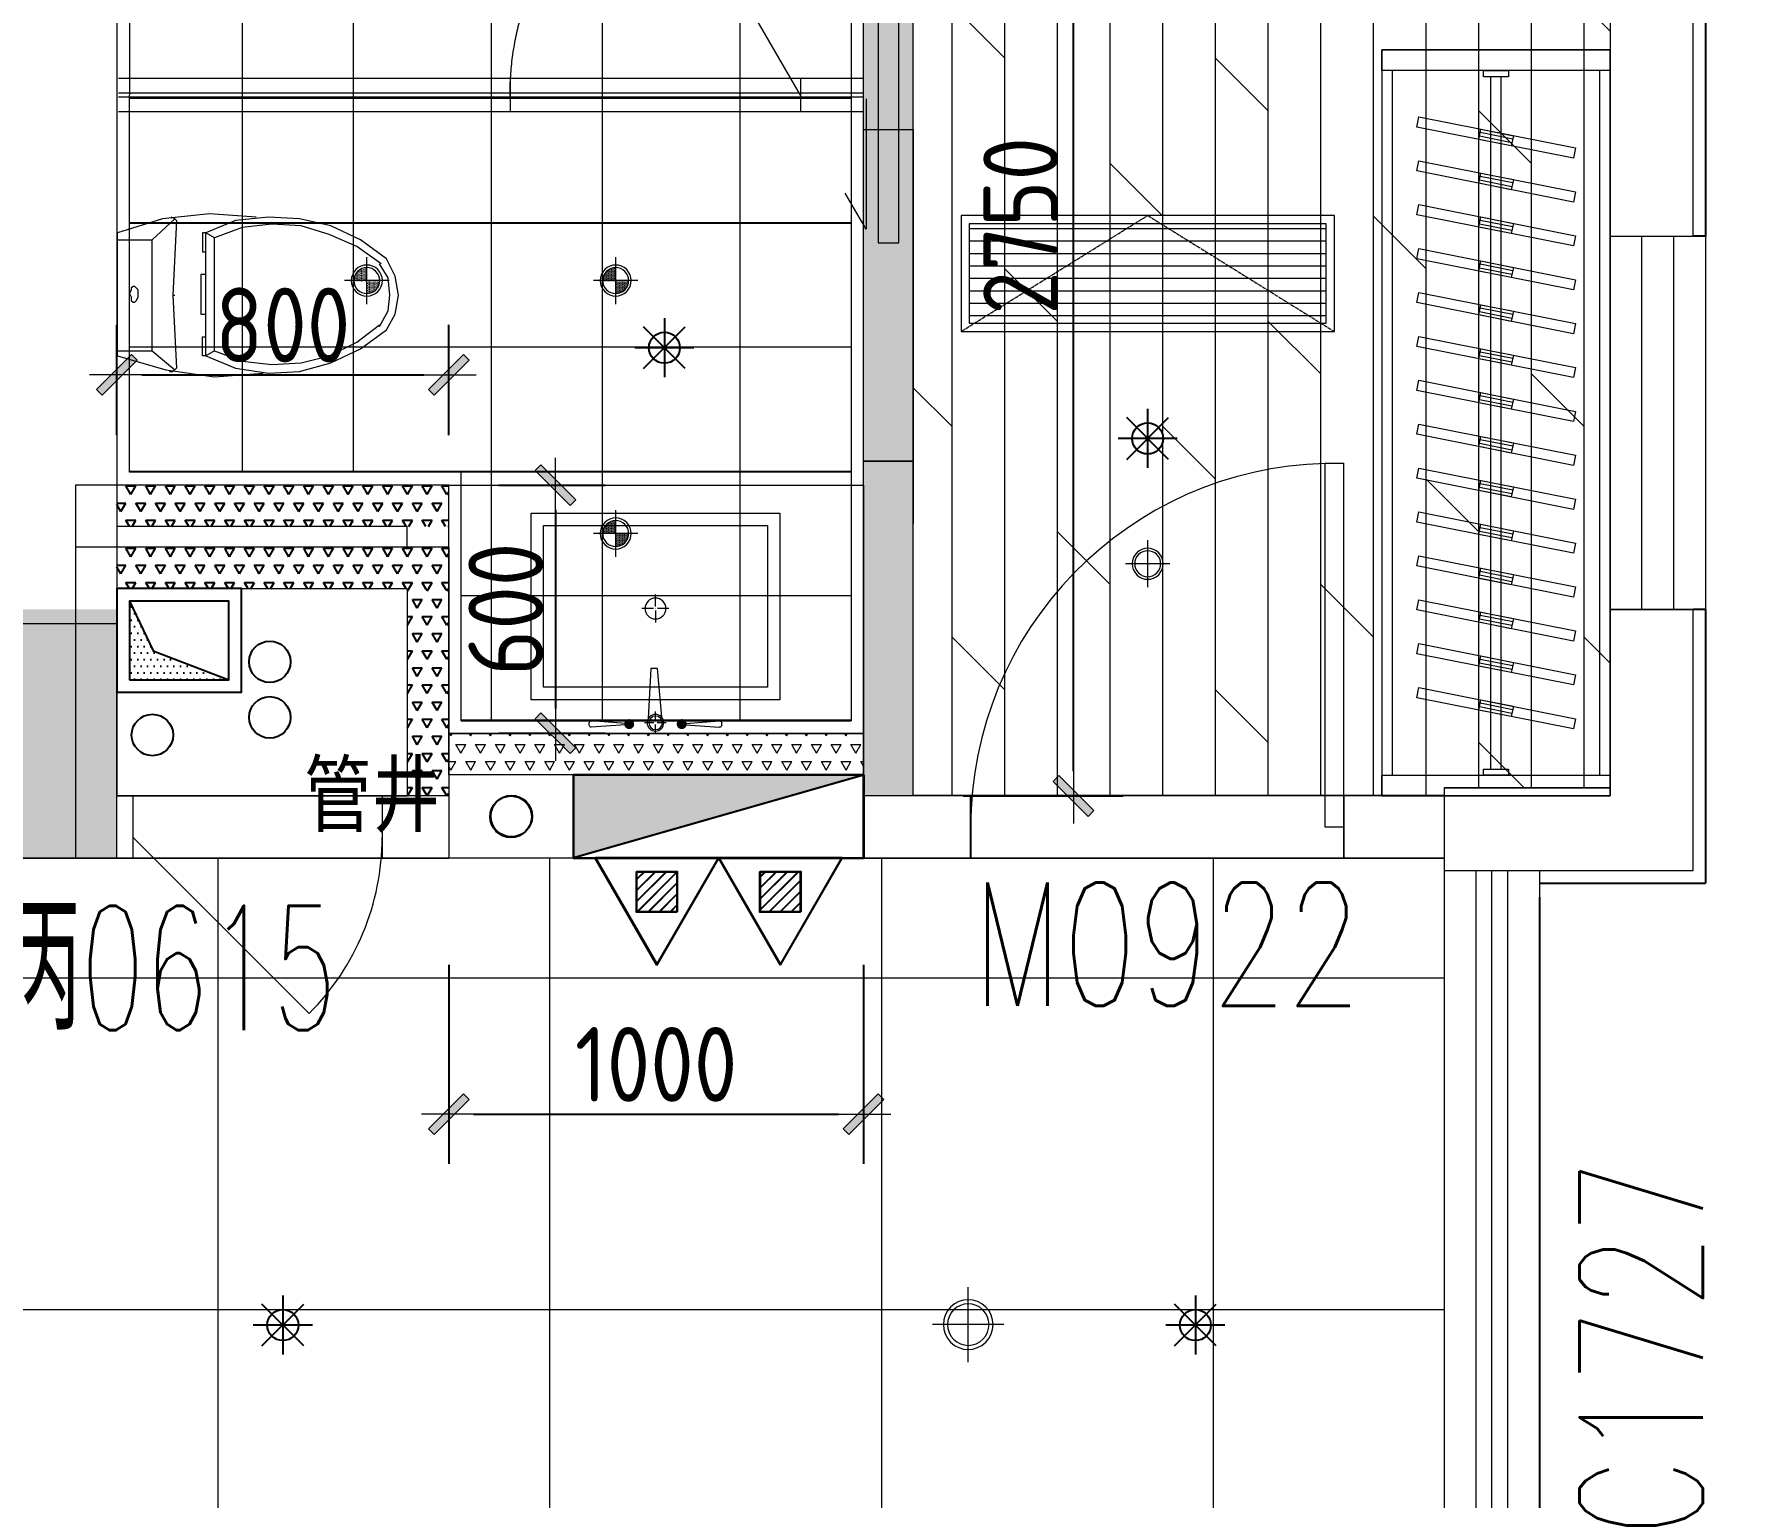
# Model space of a CAD drawing. Header units: millimetres. Extents: x 33621 to 401573, y -91663 to 133135.
# Drawn here: x 257957 to 262051, y -50852 to -47323 of the extents above; entities that cross this region are included whole.
import ezdxf

# ---------------------------------------------------------------- set-up
doc = ezdxf.new("R2010")
doc.units = ezdxf.units.MM
doc.header["$LTSCALE"] = 10
for name, pattern in [('DASH', [0.35, 0.25, -0.1]), ('DOT', [0.2, 0.1, -0.1]), ('DOTE', [2.42, 2, -0.2, 0.02, -0.2]), ('HIDDEN', [0.375, 0.25, -0.125, 0, 0])]:
    doc.linetypes.add(name, pattern=pattern)
doc.layers.get('0').update_dxf_attribs({"color": 253})
doc.layers.get('Defpoints').update_dxf_attribs({"color": 250})
for name, color, linetype, lineweight in [('COLUMN', 253, 'Continuous', 0), ('DOOR【门】', 253, 'Continuous', 0), ('DS-4BS-FINISH【墙完成线】', 253, 'Continuous', 0), ('FC-FLOOR【地材分格】', 253, 'Continuous', 0), ('FF-Door【门】', 253, 'Continuous', 0), ('FF-FIXT【洁具】', 253, 'Continuous', 0), ('FF-FURN【成品家具】', 253, 'Continuous', 0), ('FF-FURN【成品家私】', 253, 'Continuous', 0), ('MK【门槛线】', 253, 'Continuous', 0), ('PUB_HATCH', 253, 'Continuous', 0), ('RC-FCU【空调设备】', 253, 'Continuous', 0), ('RC-FIN【天花轮廓线】', 253, 'Continuous', 0), ('RC-LIGHT【天花灯具】', 253, 'Continuous', 0), ('RC-Modelling【天花造型】', 253, 'Continuous', 0), ('RC-STR【天花细线】', 253, 'Continuous', 0), ('RC-Text【天花文字】', 253, 'Continuous', 0), ('WALL', 253, 'Continuous', 0), ('Wall【墙体】', 253, 'Continuous', 0), ('Wall【新建墙】', 253, 'Continuous', 0), ('WINDOW', 253, 'Continuous', 0), ('新建墙体', 253, 'Continuous', 0)]:
    doc.layers.add(name, color=color, linetype=linetype, lineweight=lineweight)
for name, color, linetype in [('DIM_LEAD', 253, 'Continuous'), ('EQUIP_喷头', 253, 'Continuous'), ('EQUIP_灭火器', 253, 'Continuous'), ('HATCH【填充】', 253, 'Continuous'), ('SURFACE', 253, 'Continuous'), ('VPIPE-污水', 253, 'Continuous'), ('VPIPE-消防', 253, 'Continuous'), ('VPIPE-热给水', 253, 'Continuous'), ('VPIPE-给水', 253, 'Continuous'), ('WINDOW_TEXT', 253, 'Continuous'), ('填充', 253, 'Continuous'), ('洁具', 253, 'Continuous'), ('风道（排气道）', 253, 'Continuous')]:
    doc.layers.add(name, color=color, linetype=linetype)
doc.styles.add('_TCH_WINDOW', font='SIMPLEX', dxfattribs={"bigfont": 'GBCBIG'})
doc.styles.add('CCD_DIM', font='ARCHS.SHX')
doc.styles.add('SUN', font='romans.shx', dxfattribs={"width": 0.8, "bigfont": 'hzdx.shx'})
doc.styles.add('文字', font='')
doc.styles.get('文字').set_extended_font_data('SimSun')
doc.dimstyles.new('ZL_1：60', dxfattribs={"dimscale": 60, "dimtxt": 3, "dimasz": 1, "dimexe": 2, "dimexo": 2, "dimgap": 0.5, "dimtad": 1, "dimdec": 0, "dimrnd": 5, "dimdsep": 46, "dimtxsty": 'CCD_DIM', "dimblk": 'WS-cj', "dimblk1": 'WS-cj', "dimblk2": 'WS-cj', "dimcen": 0, "dimclrd": 44, "dimclre": 44, "dimclrt": 2, "dimadec": 0, "dimazin": 0, "dimtfac": 1, "dimtdec": 0, "dimtix": 1, "dimtofl": 0, "dimtmove": 2, "dimatfit": 3, "dimldrblk": 'hl_arrow2', "dimfxl": 6, "dimfxlon": 1, "dimarcsym": 0})
pattern_1 = [(60, (6829392.59, 347610.797), (-23.81249995, 41.24445983), [23.8125, -23.8125]), (120, (6829392.59, 347610.797), (-47.62499995, 3e-08), [23.8125, -23.8125]), (0, (6829380.686, 347631.42), (23.8125, 41.2444598), [23.8125, -23.8125])]

# ---------------------------------------------------------------- blocks, each defined once
blk = doc.blocks.new('$TCHSYS$WIN2D')
for p, q in [((-0.5, 0.5), (0.5, 0.5)), ((-0.5, 0.5), (-0.5, -0.5)), ((0.5, 0.5), (0.5, -0.5)), ((0.5, 0.1667), (-0.5, 0.1667)), ((0.5, -0.1667), (-0.5, -0.1667)), ((-0.5, -0.5), (0.5, -0.5))]:
    blk.add_line(p, q)
blk = doc.blocks.new('$WINLIB2D$00000005')
for p, q in [((-0.5, 0.5), (0.5, 0.5)), ((-0.5, 0.5), (-0.5, -0.5)), ((0.5, -0.5), (0.5, 0.5)), ((0.5, 0.1667), (-0.5, 0.1667)), ((0.5, 0), (-0.5, 0)), ((0.5, -0.1667), (-0.5, -0.1667)), ((-0.5, -0.5), (0.5, -0.5))]:
    blk.add_line(p, q)
blk = doc.blocks.new('圆形筒灯')
at = {"color": 251, "linetype": 'DOTE', "ltscale": 43.504693}
blk.add_line((0, 90.6), (0, -90.6), dxfattribs=at)
at = {"color": 251, "linetype": 'DOTE', "ltscale": 41.297046}
blk.add_line((86, 0), (-86, 0), dxfattribs=at)
blk.add_ellipse((0, 0), major_axis=(-42.4, 42.4), ratio=1, start_param=2.355868237233172, end_param=8.639053544412757)
at = {"color": 251}
blk.add_ellipse((0, 0), major_axis=(35.4, 35.4), ratio=1, start_param=5.49871431692557, end_param=11.78189962410516, dxfattribs=at)
blk = doc.blocks.new('ZL_0603143699')
at = {"layer": 'RC-FCU【空调设备】'}
h = blk.add_hatch(dxfattribs=at)
h.set_pattern_fill('_USER', color=8, scale=30, pattern_type=0)
h.set_pattern_definition([(0, (-8423585.542, 338518.15), (0, 30), [])])
h.paths.add_polyline_path([(1104.4, -4534.7), (1104.4, -4774.7), (244.4, -4774.7), (244.4, -4534.7)])
blk.add_lwpolyline([(224.4, -4514.7), (224.4, -4794.7), (1124.4, -4794.7), (1124.4, -4514.7)], close=True, dxfattribs=at)
at = {"layer": 'RC-FCU【空调设备】', "color": 8, "linetype": 'DASH'}
blk.add_lwpolyline([(224.4, -4794.7), (674.4, -4514.7), (1124.4, -4794.7)], dxfattribs=at)
at = {"layer": 'RC-FCU【空调设备】', "color": 8}
blk.add_lwpolyline([(244.4, -4534.7), (244.4, -4774.7), (1104.4, -4774.7), (1104.4, -4534.7)], close=True, dxfattribs=at)
at = {"layer": 'RC-Modelling【天花造型】'}
blk.add_lwpolyline([(247.7, -6065), (1147.7, -6065), (1147.7, -5915), (247.7, -5915)], close=True, dxfattribs=at)
at = {"layer": 'RC-LIGHT【天花灯具】', "xscale": -0.625, "yscale": 0.625, "zscale": 0.625, "rotation": 180}
blk.add_blockref('圆形筒灯', (674.4, -5354.9), dxfattribs=at)
blk = doc.blocks.new('$DorLib2D$00000001')
for p, q in [((0.45, 0.975), (0.5, 0.975)), ((0.45, 0), (0.45, 0.975)), ((0.5, 0), (0.5, 0.975)), ((0.5, 0), (0.45, 0))]:
    blk.add_line(p, q)
at = {"lineweight": 13}
blk.add_arc((0.475, 0), 0.975, 91.4693, 180, dxfattribs=at)
blk = doc.blocks.new('$TwtSys$00000546')
h = blk.add_hatch()
h.set_pattern_fill('ANSI31', color=256, scale=200, style=0)
h.set_pattern_definition([(45, (-38543.802, -6670.83), (-17.67767, 17.67767), [])])
h.paths.add_polyline_path([(-64.9, 173.7), (64.9, 173.7), (64.9, 43.9), (-64.9, 43.9)])
for points in [[(0, 343.6), (-198.4, 0), (198.4, 0)], [(-64.9, 173.7), (64.9, 173.7), (64.9, 43.9), (-64.9, 43.9)]]:
    blk.add_lwpolyline(points, close=True)
blk = doc.blocks.new('A$C5D954283')
at = {"color": 0, "linetype": 'Continuous'}
for p, q in [((-159.8, 511.3), (-159.8, 506.3)), ((-11.2, 374.3), (-17.5, 495.5)), ((15.1, 492.2), (4.8, 374.3)), ((159.8, 511.3), (159.8, 506.3)), ((4.8, 374.3), (-11.2, 374.3))]:
    blk.add_line(p, q, dxfattribs=at)
at = {"color": 8}
for p, q in [((-4, 505.5), (-26.2, 505.5)), ((0, 532.1), (0, 509.5)), ((0, 501.5), (0, 478.5)), ((25.8, 505.5), (4, 505.5)), ((0, 235.1), (0, 263.8)), ((-5, 230), (-32.8, 230)), ((0, 225), (0, 196.3)), ((32.3, 230), (5, 230))]:
    blk.add_line(p, q, dxfattribs=at)
at = {"color": 8, "ltscale": 1000, "const_width": 0.448}
blk.add_lwpolyline([(0, 505.7, -1), (0, 505.3, -1)], format="xyb", close=True, dxfattribs=at)
at = {"color": 0, "linetype": 'Continuous'}
blk.add_lwpolyline([(300, 0), (300, 450), (-300, 450), (-300, 0)], close=True, dxfattribs=at)
at = {"color": 8}
blk.add_lwpolyline([(270, 30), (270, 420), (-270, 420), (-270, 30)], close=True, dxfattribs=at)
at = {"color": 8, "const_width": 0.84}
blk.add_lwpolyline([(0.1, 230.5, -1), (0.1, 229.6, -1)], format="xyb", close=True, dxfattribs=at)
at = {"color": 0, "linetype": 'Continuous'}
blk.add_circle((0, 505.5), 20.2, dxfattribs=at)
at = {"color": 8}
for centre, radius in [((0.3, 505.7), 16.3), ((0, 230), 25.2)]:
    blk.add_circle(centre, radius, dxfattribs=at)
at = {"color": 0, "linetype": 'Continuous'}
for centre, start, end in [((-154.8, 511.3), 88.2889, 180), ((-154.8, 506.3), 180, 271.7111), ((154.8, 511.3), 0, 91.7111), ((154.8, 506.3), 268.2889, 0)]:
    blk.add_arc(centre, 5, start, end, dxfattribs=at)
at = {"color": 250, "linetype": 'DOT', "ltscale": 1000}
for points in [[(-57.3, 508.8), (-57.4, 510), (-57.8, 511.1), (-58.3, 512.1), (-59.1, 513), (-60, 513.8), (-61, 514.3), (-62.2, 514.7), (-63.3, 514.8), (-64.5, 514.7), (-65.6, 514.3), (-66.7, 513.8), (-67.6, 513), (-68.3, 512.1), (-68.9, 511.1), (-69.2, 510), (-69.3, 508.8), (-69.2, 507.6), (-68.9, 506.5), (-68.3, 505.5), (-67.6, 504.6), (-66.7, 503.8), (-65.6, 503.3), (-64.5, 502.9), (-63.3, 502.8), (-62.2, 502.9), (-61, 503.3), (-60, 503.8), (-59.1, 504.6), (-58.3, 505.5), (-57.8, 506.5), (-57.4, 507.6)], [(69.3, 508.8), (69.2, 510), (68.9, 511.1), (68.3, 512.1), (67.6, 513), (66.7, 513.8), (65.6, 514.3), (64.5, 514.7), (63.3, 514.8), (62.2, 514.7), (61, 514.3), (60, 513.8), (59.1, 513), (58.3, 512.1), (57.8, 511.1), (57.4, 510), (57.3, 508.8), (57.4, 507.6), (57.8, 506.5), (58.3, 505.5), (59.1, 504.6), (60, 503.8), (61, 503.3), (62.2, 502.9), (63.3, 502.8), (64.5, 502.9), (65.6, 503.3), (66.7, 503.8), (67.6, 504.6), (68.3, 505.5), (68.9, 506.5), (69.2, 507.6)]]:
    blk.add_wipeout(points, dxfattribs=at)
at = {"color": 0, "linetype": 'Continuous'}
for p, q in [((-72.3, 510.3), (-154.7, 516.3)), ((-72.3, 507.3), (-154.7, 501.3)), ((72.3, 510.3), (154.7, 516.3)), ((72.3, 507.3), (154.7, 501.3))]:
    blk.add_line(p, q, dxfattribs=at)
at = {"color": 0, "linetype": 'Continuous', "const_width": 12}
for points in [[(-63.3, 514.8, -1), (-63.3, 502.8, -1)], [(63.3, 514.8, 1), (63.3, 502.8, 1)]]:
    blk.add_lwpolyline(points, format="xyb", close=True, dxfattribs=at)
blk = doc.blocks.new('ZL_08127082')
at = {"layer": 'FF-FIXT【洁具】'}
for p, q in [((-184.1, -108.8), (-150.6, 0)), ((146.4, 0), (-150.6, 0)), ((-133.9, 0), (-133.9, -83.7)), ((133.9, 0), (133.9, -83.7)), ((146.4, 0), (179.9, -117.1)), ((-20.9, -37.7), (-16.7, -33.5)), ((-20.9, -41.8), (-20.9, -37.7)), ((-16.7, -33.5), (-12.6, -33.5)), ((-12.6, -33.5), (-4.2, -29.3)), ((-4.2, -29.3), (4.2, -33.5)), ((4.2, -33.5), (12.6, -33.5)), ((12.6, -33.5), (16.7, -37.7)), ((16.7, -37.7), (16.7, -41.8)), ((-16.7, -46), (-20.9, -41.8)), ((-12.6, -50.2), (-16.7, -46)), ((4.2, -50.2), (-12.6, -50.2)), ((12.6, -46), (4.2, -50.2)), ((16.7, -41.8), (12.6, -46)), ((-196.6, -221.7), (-184.1, -108.8)), ((-133.9, -83.7), (-184.1, -138.1)), ((133.9, -83.7), (-133.9, -83.7)), ((133.9, -83.7), (179.9, -138.1)), ((179.9, -117.1), (196.6, -234.3)), ((-179.9, -142.2), (0, -133.9)), ((0, -133.9), (0, -138.1)), ((0, -133.9), (175.7, -142.2)), ((184.1, -133.9), (175.7, -142.2)), ((184.1, -125.5), (184.1, -133.9)), ((-50.2, -213.4), (-50.2, -200.8)), ((-50.2, -200.8), (46, -200.8)), ((46, -200.8), (46, -213.4)), ((-188.3, -334.7), (-196.6, -221.7)), ((-179.9, -284.5), (-150.6, -213.4)), ((-163.2, -301.2), (-138.1, -234.3)), ((-150.6, -205), (-104.6, -205)), ((-150.6, -213.4), (-150.6, -205)), ((-138.1, -234.3), (-150.6, -213.4)), ((146.4, -213.4), (-150.6, -213.4)), ((133.9, -234.3), (-138.1, -234.3)), ((-104.6, -205), (-104.6, -213.4)), ((46, -213.4), (-50.2, -213.4)), ((100.4, -205), (100.4, -213.4)), ((146.4, -205), (100.4, -205)), ((133.9, -234.3), (146.4, -213.4)), ((133.9, -234.3), (159, -301.2)), ((146.4, -213.4), (146.4, -205)), ((146.4, -213.4), (175.7, -284.5)), ((196.6, -234.3), (188.3, -351.4)), ((-188.3, -364), (-179.9, -284.5)), ((175.7, -284.5), (188.3, -364)), ((-171.5, -372.3), (-163.2, -301.2)), ((159, -301.2), (167.3, -372.3)), ((-184.1, -439.3), (-188.3, -364)), ((188.3, -364), (184.1, -439.3)), ((-167.3, -443.4), (-171.5, -372.3)), ((167.3, -372.3), (163.2, -443.4)), ((-167.3, -514.6), (-184.1, -439.3)), ((-146.4, -510.4), (-167.3, -443.4)), ((163.2, -443.4), (146.4, -510.4)), ((184.1, -439.3), (163.2, -514.6)), ((-133.9, -585.7), (-167.3, -514.6)), ((-117.1, -577.3), (-146.4, -510.4)), ((146.4, -510.4), (113, -577.3)), ((163.2, -514.6), (129.7, -585.7)), ((-87.9, -648.4), (-133.9, -585.7)), ((-75.3, -635.9), (-117.1, -577.3)), ((113, -577.3), (71.1, -631.7)), ((129.7, -585.7), (83.7, -648.4)), ((-46, -669.4), (-87.9, -648.4)), ((-41.8, -652.6), (-75.3, -631.7)), ((0, -656.8), (-41.8, -652.6)), ((37.7, -652.6), (0, -656.8)), ((75.3, -631.7), (37.7, -652.6)), ((83.7, -648.4), (46, -669.4)), ((0, -677.7), (-46, -669.4)), ((46, -669.4), (0, -677.7))]:
    blk.add_line(p, q, dxfattribs=at)
blk = doc.blocks.new('ZL_08123655')
at = {"layer": 'FF-FIXT【洁具】'}
for p, q in [((-184.1, -138.1), (-188.3, -129.7)), ((-179.9, -142.2), (-184.1, -138.1))]:
    blk.add_line(p, q, dxfattribs=at)
at = {"layer": 'DIM_LEAD'}
blk.add_blockref('ZL_08127082', (0, 0), dxfattribs=at)
blk = doc.blocks.new('DOORBLK101')
at = {"layer": 'FF-Door【门】'}
blk.add_line((-0.5, 0), (0, 0.866), dxfattribs=at)
at = {"layer": 'FF-Door【门】', "color": 8, "linetype": 'HIDDEN', "ltscale": 15}
blk.add_arc((-0.5, 0), 1, 0, 60, dxfattribs=at)
blk = doc.blocks.new('WS-cj')
blk.add_hatch(color=2).paths.add_polyline_path([(0.588, 0.818), (-0.818, -0.588), (-0.588, -0.818), (0.818, 0.588)])
at = {"color": 2, "linetype": 'ByBlock', "lineweight": 0}
for p, q in [((-1.1, 0), (0, 0)), ((0, 0), (1.1, 0))]:
    blk.add_line(p, q, dxfattribs=at)
at = {"color": 2}
blk.add_lwpolyline([(0.588, 0.818), (-0.818, -0.588), (-0.588, -0.818), (0.818, 0.588)], close=True, dxfattribs=at)
blk = doc.blocks.new('*D418')
at = {"layer": 'Defpoints', "color": 0, "transparency": 16777216}
for p in [(258956.7, -48144.5), (258156.7, -48410.6), (258956.7, -48410.6)]:
    blk.add_point(p, dxfattribs=at)
at = {"layer": '新建墙体', "color": 44, "lineweight": -2, "transparency": 16777216}
for p, q in [((258156.7, -48290.6), (258156.7, -48024.5)), ((258956.7, -48290.6), (258956.7, -48024.5)), ((258216.7, -48144.5), (258896.7, -48144.5))]:
    blk.add_line(p, q, dxfattribs=at)
at = {"layer": '新建墙体', "color": 44, "lineweight": -2, "transparency": 16777216, "xscale": 60, "yscale": 60, "zscale": 60, "rotation": 180}
blk.add_blockref('WS-cj', (258156.7, -48144.5), dxfattribs=at)
at = {"layer": '新建墙体', "color": 44, "lineweight": -2, "transparency": 16777216, "xscale": 60, "yscale": 60, "zscale": 60}
blk.add_blockref('WS-cj', (258956.7, -48144.5), dxfattribs=at)
at = {"layer": '新建墙体', "color": 2, "transparency": 16777216, "insert": (258556.7, -48024.5), "char_height": 180, "attachment_point": 5, "style": 'CCD_DIM'}
blk.add_mtext('800', dxfattribs=at)
blk = doc.blocks.new('hl_arrow2')
at = {"color": 2}
blk.add_line((-0.221, 0), (-1, 0), dxfattribs=at)
blk.add_lwpolyline([(-0.221, 0), (-0.861, -0.689), (-0.654, -0.862), (0, 0), (-0.654, 0.862), (-0.861, 0.689)], close=True, dxfattribs=at)
blk = doc.blocks.new('*D419')
at = {"layer": 'Defpoints', "color": 0, "transparency": 16777216}
for p in [(258956.7, -48410.6), (258956.7, -49009.4), (259214.2, -49009.4)]:
    blk.add_point(p, dxfattribs=at)
at = {"layer": '新建墙体', "color": 44, "lineweight": -2, "transparency": 16777216}
for p, q in [((259076.7, -48410.6), (259334.2, -48410.6)), ((259214.2, -48470.6), (259214.2, -48949.4)), ((259076.7, -49009.4), (259334.2, -49009.4))]:
    blk.add_line(p, q, dxfattribs=at)
at = {"layer": '新建墙体', "color": 44, "lineweight": -2, "transparency": 16777216, "xscale": 60, "yscale": 60, "zscale": 60}
for p, rotation in [((259214.2, -48410.6), 90), ((259214.2, -49009.4), 270)]:
    blk.add_blockref('WS-cj', p, dxfattribs=dict(at, rotation=rotation))
at = {"layer": '新建墙体', "color": 2, "transparency": 16777216, "insert": (259094.2, -48710), "char_height": 180, "attachment_point": 5, "rotation": 90, "style": 'CCD_DIM'}
blk.add_mtext('600', dxfattribs=at)
blk = doc.blocks.new('*D420')
at = {"layer": 'Defpoints', "color": 0, "transparency": 16777216}
for p in [(260076.7, -46410.3), (260463.1, -46410.3), (260076.7, -49160.6)]:
    blk.add_point(p, dxfattribs=at)
at = {"layer": '新建墙体', "color": 44, "lineweight": -2, "transparency": 16777216}
for p, q in [((260196.7, -46410.3), (260583.1, -46410.3)), ((260463.1, -49100.6), (260463.1, -46470.3)), ((260196.7, -49160.6), (260583.1, -49160.6))]:
    blk.add_line(p, q, dxfattribs=at)
at = {"layer": '新建墙体', "color": 44, "lineweight": -2, "transparency": 16777216, "xscale": 60, "yscale": 60, "zscale": 60}
for p, rotation in [((260463.1, -46410.3), 90), ((260463.1, -49160.6), 270)]:
    blk.add_blockref('WS-cj', p, dxfattribs=dict(at, rotation=rotation))
at = {"layer": '新建墙体', "color": 2, "transparency": 16777216, "insert": (260335.6, -47785.4), "char_height": 180, "attachment_point": 5, "rotation": 90, "style": 'CCD_DIM'}
blk.add_mtext('2750', dxfattribs=at)
blk = doc.blocks.new('*D422')
at = {"layer": 'Defpoints', "color": 0, "transparency": 16777216}
for p in [(258956.7, -49447.9), (259956.7, -49447.9), (259956.7, -49927.9)]:
    blk.add_point(p, dxfattribs=at)
at = {"layer": '新建墙体', "color": 44, "lineweight": -2, "transparency": 16777216}
for p, q in [((258956.7, -49567.9), (258956.7, -50047.9)), ((259956.7, -49567.9), (259956.7, -50047.9)), ((259016.7, -49927.9), (259896.7, -49927.9))]:
    blk.add_line(p, q, dxfattribs=at)
at = {"layer": '新建墙体', "color": 44, "lineweight": -2, "transparency": 16777216, "xscale": 60, "yscale": 60, "zscale": 60, "rotation": 180}
blk.add_blockref('WS-cj', (258956.7, -49927.9), dxfattribs=at)
at = {"layer": '新建墙体', "color": 44, "lineweight": -2, "transparency": 16777216, "xscale": 60, "yscale": 60, "zscale": 60}
blk.add_blockref('WS-cj', (259956.7, -49927.9), dxfattribs=at)
at = {"layer": '新建墙体', "color": 2, "transparency": 16777216, "insert": (259456.7, -49807.9), "char_height": 180, "attachment_point": 5, "style": 'CCD_DIM'}
blk.add_mtext('1000', dxfattribs=at)
blk = doc.blocks.new('防雾筒灯')
at = {"ltscale": 30}
h = blk.add_hatch(dxfattribs=at)
h.set_pattern_fill('DOTS', color=251, scale=3)
h.set_pattern_definition([(0, (-62.322, -46.6336), (2.38125, 4.7625), [0, -4.7625])])
edge = h.paths.add_edge_path()
edge.add_ellipse((0, 0), major_axis=(35.4, 35.4), ratio=1, start_angle=315, end_angle=405)
edge.add_line((0, 50), (0, 0))
edge.add_line((0, 0), (50, 0))
edge = h.paths.add_edge_path()
edge.add_line((0, 0), (-50, 0))
edge.add_ellipse((0, 0), major_axis=(35.4, 35.4), ratio=1, start_angle=495, end_angle=225)
edge.add_line((0, -50), (0, 0))
at = {"color": 251, "linetype": 'DOTE', "ltscale": 43.504693}
blk.add_line((0, 90.6), (0, -90.6), dxfattribs=at)
at = {"color": 251, "linetype": 'DOTE', "ltscale": 41.297046}
blk.add_line((86, 0), (-86, 0), dxfattribs=at)
blk.add_ellipse((0, 0), major_axis=(-42.4, 42.4), ratio=1, start_param=2.355868237233172, end_param=8.639053544412757)
at = {"color": 251}
blk.add_ellipse((0, 0), major_axis=(35.4, 35.4), ratio=1, start_param=5.49871431692557, end_param=11.78189962410516, dxfattribs=at)
blk = doc.blocks.new('$TwtSys$00000125')
at = {"color": 9}
for p, q in [((0.403, -0.403), (-0.403, 0.403)), ((-0.403, -0.403), (0.403, 0.403)), ((0, 0.57), (0, -0.57)), ((0.57, 0), (-0.57, 0))]:
    blk.add_line(p, q, dxfattribs=at)
at = {"color": 8}
blk.add_circle((0, 0), 0.3, dxfattribs=at)
blk = doc.blocks.new('$DorLib2D$00000114')
at = {"color": 0}
blk.add_line((0.5, 0), (-0.2071, 0.7071), dxfattribs=at)
blk.add_arc((0.5, 0), 1, 135, 180, dxfattribs=at)
blk = doc.blocks.new('PQD')
at = {"layer": '填充'}
h = blk.add_hatch(dxfattribs=at)
h.set_pattern_fill('DOTS', color=256, scale=10, style=0)
h.paths.add_polyline_path([(517039.4, 222520.7), (516799.4, 222520.7), (516799.4, 222330.7), (516857.1, 222450.6)])
blk.add_lwpolyline([(516799.4, 222330.7), (516857.1, 222450.6), (517039.4, 222520.7)], dxfattribs=at)
at = {"layer": '风道（排气道）'}
for points in [[(516769.4, 222550.7), (517069.4, 222550.7), (517069.4, 222300.7), (516769.4, 222300.7)], [(516799.4, 222520.7), (517039.4, 222520.7), (517039.4, 222330.7), (516799.4, 222330.7)]]:
    blk.add_lwpolyline(points, close=True, dxfattribs=at)
blk = doc.blocks.new('海龍01169208')
at = {"color": 1}
for p, q in [((-349.4, 0), (-349.4, -200)), ((350.6, 0), (-349.4, 0)), ((350.6, 0), (-349.4, -200)), ((350.6, -200), (350.6, 0)), ((-350.6, -1.1), (-350.6, -201.1)), ((349.4, -1.1), (-350.6, -1.1)), ((349.4, -1.1), (-350.6, -201.1)), ((349.4, -201.1), (349.4, -1.1)), ((-350.6, -201.1), (349.4, -201.1)), ((-349.4, -200), (350.6, -200))]:
    blk.add_line(p, q, dxfattribs=at)
for points in [[(-349.4, 0), (-349.4, -200), (350.6, 0)], [(-350.6, -1.1), (-350.6, -201.1), (349.4, -1.1)]]:
    blk.add_solid(points, dxfattribs=at)

msp = doc.modelspace()

# ---------------------------------------------------------------- hatches: boundary and pattern name
at = {"layer": 'FC-FLOOR【地材分格】'}
h = msp.add_hatch(dxfattribs=at)
h.set_pattern_fill('DOLMIT', color=256, scale=20, angle=90, double=1)
h.set_pattern_definition([(90, (129360.23, -101355.82), (-127, 8e-15), []), (135, (129360.23, -101355.82), (-253.9998, -253.9998), [179.6051, -359.2102])])
h.paths.add_polyline_path([(258156.7, -42910.6), (261356.7, -42910.6), (261356.7, -43310.6), (261756.7, -43310.6), (261756.7, -49140.6), (261356.7, -49140.6), (261356.7, -49159.4), (260076.7, -49159.4), (260076.7, -46409.2), (258157.9, -46409.2)])
h = msp.add_hatch(dxfattribs=at)
h.set_pattern_fill('_USER', color=256, scale=800, double=1, pattern_type=0)
h.set_pattern_definition([(0, (0, 0), (0, 800), []), (90, (0, 0), (-800, 5e-14), [])])
h.paths.add_polyline_path([(261356.7, -49309.4), (261356.7, -51560.6), (254756.7, -51560.6), (254756.7, -51110.6), (254156.7, -51110.6), (254156.7, -51560.6), (247556.7, -51560.6), (247556.7, -51110.6), (246956.7, -51110.6), (246956.7, -51560.6), (240356.7, -51560.6), (240356.7, -51110.6), (239756.7, -51110.6), (239756.7, -51560.6), (233156.7, -51560.6), (233156.7, -51110.6), (232931.7, -51110.6), (232931.7, -49310.6), (240356.7, -49310.6), (240356.7, -43010.6), (243581.7, -43010.5), (243581.7, -49310.6)])
h = msp.add_hatch(dxfattribs=at)
h.set_pattern_fill('_USER', color=256, scale=600, double=1, pattern_type=0)
h.set_pattern_definition([(0, (258726.74, -48379.4), (0, 600), []), (90, (258726.74, -48379.4), (-600, 4e-14), [])])
h.paths.add_polyline_path([(258187.9, -46559.2), (259926.7, -46559.2), (259926.7, -48979.4), (258986.7, -48979.4), (258986.7, -48379.4), (258186.8, -48379.4)])
at = {"layer": 'HATCH【填充】'}
h = msp.add_hatch(dxfattribs=at)
h.set_pattern_fill('TRIANG', color=4, scale=5)
h.set_pattern_definition([(60, (2406477.972, -1420475.854), (-23.81249995, 41.2444598), [23.8125, -23.8125]), (120, (2406477.972, -1420475.854), (-47.62499995, 3e-08), [23.8125, -23.8125]), (0, (2406466.066, -1420455.23), (23.8125, 41.2444598), [23.8125, -23.8125])])
h.paths.add_polyline_path([(260077.3, -46410.3), (258157.3, -46410.3), (258157.3, -46530.3), (259957.3, -46530.3), (259956.7, -49160.6), (260076.7, -49160.6)])
h = msp.add_hatch(dxfattribs=at)
h.set_pattern_fill('TRIANG', color=4, scale=5)
h.set_pattern_definition([(60, (6829392.59, 347760.797), (-23.81249995, 41.24445983), [23.8125, -23.8125]), (120, (6829392.59, 347760.797), (-47.62499995, 3e-08), [23.8125, -23.8125]), (0, (6829380.686, 347781.42), (23.8125, 41.2444598), [23.8125, -23.8125])])
h.paths.add_polyline_path([(258156.7, -48510.6), (258156.7, -48410.6), (258956.7, -48410.6), (258956.7, -48510.6)])
h = msp.add_hatch(dxfattribs=at)
h.set_pattern_fill('TRIANG', color=4, scale=5)
h.set_pattern_definition(pattern_1)
h.paths.add_polyline_path([(258156.7, -48660.6), (258156.7, -48560.6), (258956.7, -48560.6), (258956.7, -48660.6)])
h = msp.add_hatch(dxfattribs=at)
h.set_pattern_fill('TRIANG', color=4, scale=5)
h.set_pattern_definition(pattern_1)
h.paths.add_polyline_path([(258856.7, -48660.6), (258856.7, -49160.6), (258956.7, -49160.6), (258956.7, -48660.6)])
at = {"layer": 'PUB_HATCH'}
msp.add_hatch(color=256, dxfattribs=at).paths.add_polyline_path([(257556.7, -49310.6), (258156.7, -49310.6), (258156.7, -48710.6), (257556.7, -48710.6)])
at = {"layer": 'RC-STR【天花细线】'}
h = msp.add_hatch(dxfattribs=at)
h.set_pattern_fill('矩形600X300', color=256, double=1, pattern_type=2)
h.set_pattern_definition([(0, (259059.24, -48377.52), (0, 300), []), (90, (259059.24, -48377.5), (-600, 4e-14), [])])
h.paths.add_polyline_path([(259926.7, -48977.5), (258986.7, -48977.5), (258986.7, -48377.5), (258186.7, -48377.5), (258187.3, -46559.2), (259927.3, -46559.2)])
at = {"layer": '新建墙体'}
h = msp.add_hatch(dxfattribs=at)
h.set_pattern_fill('TRIANG', color=4, scale=5)
h.set_pattern_definition([(60, (160925.956, -5585.5), (-23.8125, 41.24446), [23.8125, -23.8125]), (120, (160925.956, -5585.5), (-47.625, 3e-08), [23.8125, -23.8125]), (0, (160914.05, -5564.88), (23.8125, 41.24446), [23.8125, -23.8125])])
h.paths.add_polyline_path([(258956.7, -49109.4), (258956.7, -49009.4), (259956.7, -49009.4), (259956.7, -49109.4)])

# ---------------------------------------------------------------- linework, layer by layer
at = {"layer": 'COLUMN'}
for p, q in [((258156.7, -49310.6), (258156.7, -48710.6)), ((258156.7, -48745.6), (257556.7, -48745.6)), ((257556.7, -49310.6), (258156.7, -49310.6))]:
    msp.add_line(p, q, dxfattribs=at)
at = {"layer": 'DOOR【门】'}
msp.add_line((261115, -49310.6), (260215, -49310.6), dxfattribs=at)
msp.add_lwpolyline([(259991.7, -47826.6), (260041.7, -47826.6), (260041.7, -47096.6), (259991.7, -47096.6)], close=True, dxfattribs=at)
msp.add_lwpolyline([(259963.1, -47479.4), (259963.1, -47793.7), (259912.3, -47706.7)], dxfattribs=at)
at = {"layer": 'FF-FURN【成品家具】'}
msp.add_line((260076.7, -47703.1), (260076.7, -48503.1), dxfattribs=at)
at = {"layer": 'FF-FURN【成品家私】'}
for points in [[(261206.7, -47410.6), (261206.7, -47360.6), (261756.7, -47360.6), (261756.7, -47410.6)], [(261756.7, -49160.6), (261756.7, -47360.6), (261206.7, -47360.6), (261206.7, -49160.6)], [(261451.7, -47425.6), (261451.7, -47410.6), (261511.7, -47410.6), (261511.7, -47425.6)], [(261451.7, -47425.6), (261451.7, -47410.6), (261511.7, -47410.6), (261511.7, -47425.6)], [(261756.7, -49110.6), (261756.7, -49160.6), (261206.7, -49160.6), (261206.7, -49110.6)], [(261511.7, -49095.6), (261511.7, -49110.6), (261451.7, -49110.6), (261451.7, -49095.6)]]:
    msp.add_lwpolyline(points, close=True, dxfattribs=at)
for points in [[(261231.7, -49110.6), (261231.7, -47410.6)], [(261731.7, -49110.6), (261731.7, -47410.6)]]:
    msp.add_lwpolyline(points, dxfattribs=at)
at = {"layer": 'FF-FURN【成品家私】', "ltscale": 0.006}
for points in [[(261469.2, -49095.6), (261469.2, -47425.6)], [(261494.2, -49095.6), (261494.2, -47425.6)]]:
    msp.add_lwpolyline(points, dxfattribs=at)
for points in [[(261668.1, -47622.1), (261290.5, -47547), (261295.4, -47522.5), (261673, -47597.6)], [(261518.5, -47592.4), (261440.1, -47576.8), (261444.9, -47552.3), (261523.4, -47567.9)], [(261520, -47585), (261441.5, -47569.4), (261443.5, -47559.6), (261521.9, -47575.2)], [(261668.1, -47728), (261290.5, -47652.9), (261295.4, -47628.4), (261673, -47703.5)], [(261518.5, -47698.3), (261440.1, -47682.7), (261444.9, -47658.1), (261523.4, -47673.7)], [(261520, -47690.9), (261441.5, -47675.3), (261443.5, -47665.5), (261521.9, -47681.1)], [(261668.1, -47833.9), (261290.5, -47758.8), (261295.4, -47734.3), (261673, -47809.4)], [(261518.5, -47804.1), (261440.1, -47788.5), (261444.9, -47764), (261523.4, -47779.6)], [(261520, -47796.8), (261441.5, -47781.2), (261443.5, -47771.4), (261521.9, -47787)], [(261668.1, -47939.8), (261290.5, -47864.7), (261295.4, -47840.2), (261673, -47915.3)], [(261518.5, -47910), (261440.1, -47894.4), (261444.9, -47869.9), (261523.4, -47885.5)], [(261520, -47902.7), (261441.5, -47887.1), (261443.5, -47877.3), (261521.9, -47892.9)], [(261668.1, -48045.7), (261290.5, -47970.6), (261295.4, -47946), (261673, -48021.1)], [(261518.5, -48015.9), (261440.1, -48000.3), (261444.9, -47975.8), (261523.4, -47991.4)], [(261520, -48008.6), (261441.5, -47993), (261443.5, -47983.1), (261521.9, -47998.7)], [(261668.1, -48151.5), (261290.5, -48076.4), (261295.4, -48051.9), (261673, -48127)], [(261518.5, -48121.8), (261440.1, -48106.2), (261444.9, -48081.7), (261523.4, -48097.3)], [(261520, -48114.4), (261441.5, -48098.8), (261443.5, -48089), (261521.9, -48104.6)], [(261668.1, -48257.4), (261290.5, -48182.3), (261295.4, -48157.8), (261673, -48232.9)], [(261518.5, -48227.7), (261440.1, -48212.1), (261444.9, -48187.6), (261523.4, -48203.2)], [(261520, -48220.3), (261441.5, -48204.7), (261443.5, -48194.9), (261521.9, -48210.5)], [(261668.1, -48363.3), (261290.5, -48288.2), (261295.4, -48263.7), (261673, -48338.8)], [(261518.5, -48333.6), (261440.1, -48318), (261444.9, -48293.4), (261523.4, -48309)], [(261520, -48326.2), (261441.5, -48310.6), (261443.5, -48300.8), (261521.9, -48316.4)], [(261668.1, -48469.2), (261290.5, -48394.1), (261295.4, -48369.6), (261673, -48444.7)], [(261518.5, -48439.4), (261440.1, -48423.8), (261444.9, -48399.3), (261523.4, -48414.9)], [(261520, -48432.1), (261441.5, -48416.5), (261443.5, -48406.7), (261521.9, -48422.3)], [(261668.1, -48575.1), (261290.5, -48500), (261295.4, -48475.4), (261673, -48550.6)], [(261518.5, -48545.3), (261440.1, -48529.7), (261444.9, -48505.2), (261523.4, -48520.8)], [(261520, -48538), (261441.5, -48522.4), (261443.5, -48512.6), (261521.9, -48528.2)], [(261668.1, -48681), (261290.5, -48605.8), (261295.4, -48581.3), (261673, -48656.4)], [(261518.5, -48651.2), (261440.1, -48635.6), (261444.9, -48611.1), (261523.4, -48626.7)], [(261520, -48643.9), (261441.5, -48628.2), (261443.5, -48618.4), (261521.9, -48634)], [(261668.1, -48786.8), (261290.5, -48711.7), (261295.4, -48687.2), (261673, -48762.3)], [(261518.5, -48757.1), (261440.1, -48741.5), (261444.9, -48717), (261523.4, -48732.6)], [(261520, -48749.7), (261441.5, -48734.1), (261443.5, -48724.3), (261521.9, -48739.9)], [(261668.1, -48892.7), (261290.5, -48817.6), (261295.4, -48793.1), (261673, -48868.2)], [(261518.5, -48863), (261440.1, -48847.4), (261444.9, -48822.8), (261523.4, -48838.5)], [(261520, -48855.6), (261441.5, -48840), (261443.5, -48830.2), (261521.9, -48845.8)], [(261668.1, -48998.6), (261290.5, -48923.5), (261295.4, -48899), (261673, -48974.1)], [(261518.5, -48968.9), (261440.1, -48953.2), (261444.9, -48928.7), (261523.4, -48944.3)], [(261520, -48961.5), (261441.5, -48945.9), (261443.5, -48936.1), (261521.9, -48951.7)]]:
    msp.add_lwpolyline(points, close=True, dxfattribs=at)
at = {"layer": 'MK【门槛线】'}
for p, q in [((259956.7, -47430.3), (258160.9, -47430.3)), ((259104.5, -47430.3), (259104.5, -47510.3)), ((259804.5, -47430.3), (259804.5, -47510.3)), ((259956.7, -47510.3), (258160.9, -47510.3))]:
    msp.add_line(p, q, dxfattribs=at)
at = {"layer": 'RC-FIN【天花轮廓线】'}
msp.add_lwpolyline([(259956.7, -47553.1), (260076.7, -47553.1), (260076.7, -48353.1), (259956.7, -48353.1)], close=True, dxfattribs=at)
at = {"layer": 'SURFACE'}
for p, q in [((261986.7, -42714.4), (261986.7, -47810.6)), ((261986.7, -47810.6), (261956.7, -47810.6)), ((261986.7, -48710.6), (261956.7, -48710.6)), ((261986.7, -48710.6), (261986.7, -49370.6)), ((261586.7, -49370.6), (261986.7, -49370.6)), ((261586.7, -49404.4), (261586.7, -51110.6))]:
    msp.add_line(p, q, dxfattribs=at)
at = {"layer": 'VPIPE-污水'}
msp.add_circle((258242.2, -49013.5), 50, dxfattribs=at)
at = {"layer": 'VPIPE-消防'}
for centre in [(259106.7, -49210.6), (259107.9, -49209.4)]:
    msp.add_circle(centre, 50, dxfattribs=at)
at = {"layer": 'VPIPE-热给水'}
msp.add_circle((258525.3, -48837), 50, dxfattribs=at)
at = {"layer": 'VPIPE-给水'}
msp.add_circle((258525.3, -48971), 50, dxfattribs=at)
at = {"layer": 'WALL'}
for p, q in [((258156.7, -43044.4), (258156.7, -48744.4)), ((261756.7, -43310.6), (261756.7, -47810.6)), ((261956.7, -47810.6), (261956.7, -43310.6)), ((261756.7, -47810.6), (261956.7, -47810.6)), ((258056.7, -48560.6), (258056.7, -49310.6)), ((258956.7, -48560.6), (258056.7, -48560.6)), ((258956.7, -48560.6), (258956.7, -49310.6)), ((258856.7, -48660.6), (258156.7, -48660.6)), ((258156.7, -48660.6), (258156.7, -49160.6)), ((258856.7, -48660.6), (258856.7, -49160.6)), ((261956.7, -48710.6), (261756.7, -48710.6)), ((261756.7, -48710.6), (261756.7, -49140.6)), ((261956.7, -49340.6), (261956.7, -48710.6)), ((258156.7, -49160.6), (258856.7, -49160.6)), ((261356.7, -49140.6), (261356.7, -49340.6)), ((261356.7, -49140.6), (261756.7, -49140.6)), ((258056.7, -49310.6), (258956.7, -49310.6)), ((261356.7, -49340.6), (261556.7, -49340.6)), ((261556.7, -49340.6), (261956.7, -49340.6))]:
    msp.add_line(p, q, dxfattribs=at)
for points in [[(258956.7, -48560.6), (258956.7, -48410.6), (258056.7, -48410.6), (258056.7, -48560.6)], [(258856.7, -48560.6), (258856.7, -48510.6), (258156.7, -48510.6), (258156.7, -48560.6)]]:
    msp.add_lwpolyline(points, dxfattribs=at)
at = {"layer": 'Wall【墙体】', "color": 9}
for p, q in [((258956.7, -49109.4, 0), (258956.7, -49009.4, 0)), ((259956.7, -49009.4, 0), (259956.7, -49109.4, 0)), ((259956.7, -49109.4, 0), (258956.7, -49109.4, 0)), ((258956.7, -49160.6), (258156.7, -49160.6)), ((258956.7, -49160.6), (258956.7, -49309.5)), ((260215, -49160.6), (259956.7, -49160.6)), ((259956.7, -49160.6), (259956.7, -49309.5)), ((260215, -49310.6), (260215, -49160.6)), ((261356.7, -49160.6), (261115, -49160.6)), ((261115, -49160.6), (261115, -49310.6)), ((259956.7, -49310.6), (260215, -49310.6)), ((261115, -49310.6), (261356.7, -49310.6))]:
    msp.add_line(p, q, dxfattribs=at)
at = {"layer": 'Wall【新建墙】', "color": 4}
for p, q in [((260076.7, -47553.1), (260076.7, -46410.3)), ((259956.7, -47553.1), (259956.7, -46530.3)), ((259956.7, -47553.1), (259991.7, -47553.1)), ((260041.7, -47553.1), (260076.7, -47553.1)), ((259956.7, -49160.6), (259956.7, -48353.1)), ((259956.7, -48353.1), (260076.7, -48353.1)), ((260076.7, -49160.6), (260076.7, -48353.1))]:
    msp.add_line(p, q, dxfattribs=at)
at = {"layer": 'WINDOW', "linetype": 'Continuous'}
for p, q in [((259956.7, -47465.3), (258160.9, -47465.3)), ((259956.7, -47475.3), (258160.9, -47475.3))]:
    msp.add_line(p, q, dxfattribs=at)
at = {"layer": 'WINDOW'}
for p, q in [((258196.2, -49160.6), (258796.2, -49160.6)), ((258196.2, -49310.6), (258196.2, -49160.6)), ((258796.2, -49160.6), (258796.2, -49310.6)), ((258196.2, -49310.6), (258796.2, -49310.6))]:
    msp.add_line(p, q, dxfattribs=at)

# ---------------------------------------------------------------- block references
msp.add_blockref('海龍01169208', (259607.3, -49109.4))
at = {"layer": 'DIM_LEAD', "xscale": -1, "rotation": 90}
msp.add_blockref('ZL_08123655', (258157.9, -47952.7), dxfattribs=at)
at = {"layer": 'DOOR【门】'}
ref = msp.add_blockref('$DorLib2D$00000001', (260665, -49235.6), dxfattribs=dict(at, xscale=-900, yscale=-900, zscale=-900, rotation=180))
ref.add_attrib('A', 'M0922', (260220, -49667), dxfattribs={"layer": 'WINDOW_TEXT', "height": 297.5, "style": '_TCH_WINDOW', "width": 0.705882})
at = {"layer": 'DOOR【门】', "xscale": 600, "yscale": 600, "zscale": -600, "rotation": 180}
msp.add_blockref('$DorLib2D$00000114', (258496.2, -49260.6), dxfattribs=at)
at = {"layer": 'EQUIP_喷头', "xscale": 125, "yscale": 125, "zscale": 125}
for p in [(259476.7, -48079.4), (260641.7, -48298.2), (258556.7, -50436.7), (260756.7, -50436.7)]:
    msp.add_blockref('$TwtSys$00000125', p, dxfattribs=at)
at = {"layer": 'EQUIP_灭火器', "xscale": 0.75, "yscale": 0.75, "zscale": 0.75, "rotation": 180}
for p in [(259457.9, -49310.6), (259459.1, -49309.4), (259755.5, -49310.6), (259756.7, -49309.4)]:
    msp.add_blockref('$TwtSys$00000546', p, dxfattribs=at)
at = {"layer": 'FF-FIXT【洁具】', "xscale": -700, "yscale": 700, "zscale": 700}
msp.add_blockref('DOORBLK101', (259454.5, -47470.3), dxfattribs=at)
at = {"layer": 'RC-LIGHT【天花灯具】', "xscale": -0.625, "yscale": 0.625, "zscale": 0.625, "rotation": 180}
for p in [(258759.2, -47917.4), (259359.2, -47917.4)]:
    msp.add_blockref('防雾筒灯', p, dxfattribs=at)
at = {"layer": 'RC-LIGHT【天花灯具】', "xscale": -1, "rotation": 180}
msp.add_blockref('圆形筒灯', (260209.2, -50435.6), dxfattribs=at)
at = {"layer": 'WINDOW'}
ref = msp.add_blockref('$TCHSYS$WIN2D', (261871.7, -48260.6), dxfattribs=dict(at, xscale=900, yscale=-230, zscale=900, rotation=270))
ref.add_attrib('A', 'C0934', (262480.5, -48722), dxfattribs={"layer": 'WINDOW_TEXT', "height": 297.5, "rotation": 90, "style": '_TCH_WINDOW', "width": 0.705882})
ref = msp.add_blockref('$WINLIB2D$00000005', (261471.7, -50210.6), dxfattribs=dict(at, xscale=1740, yscale=-230, zscale=1740, rotation=270))
ref.add_attrib('A', 'C1727', (261980.5, -50947.5), dxfattribs={"layer": 'WINDOW_TEXT', "height": 297.5, "rotation": 90, "style": '_TCH_WINDOW', "width": 0.705882})
at = {"layer": '洁具', "xscale": -1, "rotation": 180}
msp.add_blockref('PQD', (-258612.6, 173640.2), dxfattribs=at)

# ---------------------------------------------------------------- texts
at = {"layer": 'DOOR【门】', "ltscale": 100, "style": 'SUN', "width": 0.6}
msp.add_text('FM丙0615', height=300, dxfattribs=at).set_placement((257574.3, -49725.5, 0))
at = {"layer": 'RC-Text【天花文字】', "style": '文字', "width": 0.8}
msp.add_text('管井', height=150, dxfattribs=at).set_placement((258607.8, -49230.9))

# ---------------------------------------------------------------- dimensions: what is measured, and where the dimension line sits
at = {"layer": '新建墙体'}
dim = msp.add_linear_dim(base=(260463.1, -46410.3), p1=(260076.7, -49160.6), p2=(260076.7, -46410.3), angle=90, dimstyle='ZL_1：60', dxfattribs=at)
dim.commit()
dim.dimension.update_dxf_attribs({"geometry": '*D420', "text_midpoint": (260335.6, -47785.4)})
for base, p1, p2, picture, middle in [((258956.7, -48144.5), (258156.7, -48410.6), (258956.7, -48410.6), '*D418', (258556.7, -48024.5)), ((259956.7, -49927.9), (258956.7, -49447.9), (259956.7, -49447.9), '*D422', (259456.7, -49807.9))]:
    dim = msp.add_linear_dim(base=base, p1=p1, p2=p2, dimstyle='ZL_1：60', dxfattribs=at)
    dim.commit()
    dim.dimension.update_dxf_attribs({"geometry": picture, "text_midpoint": middle})

# ---------------------------------------------------------------- next in the draw order: block references
at = {"layer": 'FF-FIXT【洁具】', "linetype": 'Continuous', "xscale": -1, "rotation": 180}
msp.add_blockref('A$C5D954283', (259455.1, -48478.4), dxfattribs=at)

# ---------------------------------------------------------------- next in the draw order: linework, layer by layer
at = {"layer": 'DS-4BS-FINISH【墙完成线】'}
for points in [[(258156.7, -42910.6), (261356.7, -42910.6), (261356.7, -43310.6), (261756.7, -43310.6), (261756.7, -49140.6), (261356.7, -49140.6), (261356.7, -49159.4), (260076.7, -49159.4), (260076.7, -46409.2), (258157.9, -46409.2), (258156.7, -42910.6)], [(261356.7, -49309.4), (261356.7, -51560.6), (254756.7, -51560.6), (254756.7, -51110.6), (254156.7, -51110.6), (254156.7, -51560.6), (247556.7, -51560.6), (247556.7, -51110.6), (246956.7, -51110.6), (246956.7, -51560.6), (240356.7, -51560.6), (240356.7, -51110.6), (239756.7, -51110.6), (239756.7, -51560.6), (233156.7, -51560.6), (233156.7, -51110.6), (232931.7, -51110.6), (232931.7, -49310.6), (240356.7, -49310.6), (240356.7, -43010.6), (243581.7, -43010.5), (243581.7, -49310.6), (261356.7, -49309.4)]]:
    msp.add_lwpolyline(points, dxfattribs=at)
msp.add_lwpolyline([(258187.9, -46559.2), (259926.7, -46559.2), (259926.7, -48979.4), (258986.7, -48979.4), (258986.7, -48379.4), (258186.8, -48379.4)], close=True, dxfattribs=at)
at = {"layer": 'FF-FIXT【洁具】', "linetype": 'Continuous'}
msp.add_lwpolyline([(259956.7, -49010.6), (258956.7, -49010.6), (258956.7, -48410.6), (259956.7, -48410.6)], close=True, dxfattribs=at)
at = {"layer": 'Wall【墙体】', "color": 9}
msp.add_line((258956.7, -49009.4, 0), (259956.7, -49009.4, 0), dxfattribs=at)

# ---------------------------------------------------------------- next in the draw order: block references
at = {"layer": 'RC-LIGHT【天花灯具】'}
msp.add_blockref('ZL_0603143699', (259967.4, -43245.6), dxfattribs=at)
at = {"layer": 'RC-LIGHT【天花灯具】', "xscale": -0.625, "yscale": 0.625, "zscale": 0.625, "rotation": 180}
msp.add_blockref('防雾筒灯', (259359.2, -48527.5), dxfattribs=at)

# ---------------------------------------------------------------- next in the draw order: dimensions: what is measured, and where the dimension line sits
at = {"layer": '新建墙体'}
dim = msp.add_linear_dim(base=(259214.2, -49009.4), p1=(258956.7, -48410.6), p2=(258956.7, -49009.4), angle=90, dimstyle='ZL_1：60', dxfattribs=at)
dim.commit()
dim.dimension.update_dxf_attribs({"geometry": '*D419', "text_midpoint": (259094.2, -48710)})

doc.saveas('drawing.dxf')
